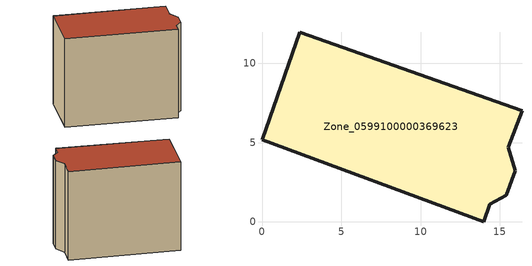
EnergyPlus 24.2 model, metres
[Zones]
Zone_0599100000369623
 floor ground (C_G): 15.42,1.68 14.37,1.12 13.98,0 0,5.18 2.39,11.98 16.4,7 15.54,4.71 15.98,3.23 z0
 wall outside (C_F): 16.4,7 2.39,11.98 0,5.18 13.98,0 14.37,1.12 15.42,1.68 15.98,3.23 15.54,4.71 16.4,7 z0:12.55
 roof outside (C_R): 15.98,3.23 15.54,4.71 16.4,7 2.39,11.98 0,5.18 13.98,0 14.37,1.12 15.42,1.68 z12.55
[BUILDING]
Pand.0599100000369623: North Axis=0; Terrain=City; Loads Convergence Tolerance Value=0.04; Temperature Convergence Tolerance Value=0.4; Solar Distribution=FullExterior; Maximum Number of Warmup Days=25; Minimum Number of Warmup Days=1
[Site:Location]
Rotterdam.The.Hague.AP_ZH_NLD Design_Conditions: Latitude=51.96; Longitude=4.45; Time Zone=1; Elevation=-4.5
[SITE:GROUNDTEMPERATURE:BUILDINGSURFACE]
18, 18, 18, 18, 18, 18, 18, 18, 18, 18, 18, 18
[MATERIAL] Thermal Absorptance=0.9; Solar Absorptance=0.7; Visible Absorptance=0.7
Name | Roughness | Thickness | Conductivity | Density | Specific Heat
G.TI.1946 | MediumSmooth | 0.15 | 1 | 540 | 1210
F.TI.1946 | Rough | 0.3 | 0.857143 | 1920 | 840
R.TI.1946 | MediumRough | 0.2 | 0.1 | 1500 | 1000
[CONSTRUCTION]
C_G: G.TI.1946
C_F: F.TI.1946
C_R: R.TI.1946
[ZONE]
Zone_0599100000369623: Type=1; Multiplier=1; Ceiling Height=Autocalculate; Volume=Autocalculate; Floor Area=autocalculate; Part of Total Floor Area=Yes
[ZONEINFILTRATION:DESIGNFLOWRATE]
Infil_Zone_0599100000369623: Zone or ZoneList or Space or SpaceList=Zone_0599100000369623; Schedule=AlwaysOn; Design Flow Rate Calculation Method=Flow/Area; Flow Rate per Floor Area=0.003; Constant Term Coefficient=1; Temperature Term Coefficient=0; Velocity Term Coefficient=0; Velocity Squared Term Coefficient=0
[HVACTEMPLATE:ZONE:IDEALLOADSAIRSYSTEM]
Zone_0599100000369623: Maximum Heating Supply Air Temperature=50; Minimum Cooling Supply Air Temperature=13; Maximum Heating Supply Air Humidity Ratio=0.0156; Minimum Cooling Supply Air Humidity Ratio=0.0077; Heating Limit=NoLimit; Cooling Limit=NoLimit; Dehumidification Control Type=ConstantSensibleHeatRatio; Cooling Sensible Heat Ratio=0.7; Dehumidification Setpoint=60; Humidification Control Type=None; Humidification Setpoint=30; Outdoor Air Method=None; Outdoor Air Flow Rate per Person=0.00944; Outdoor Air Flow Rate per Zone Floor Area=0; Outdoor Air Flow Rate per Zone=0; Demand Controlled Ventilation Type=None; Outdoor Air Economizer Type=NoEconomizer; Heat Recovery Type=None; Sensible Heat Recovery Effectiveness=0.7; Latent Heat Recovery Effectiveness=0.65
[ZONECONTROL:THERMOSTAT]
ThermostatControl_Zone_0599100000369623: Zone or ZoneList=Zone_0599100000369623; Control Type Schedule=DualSetpointControlType; Control 1=Thermostat_Zone_0599100000369623; Temperature Difference Between Cutout And Setpoint=0
[THERMOSTATSETPOINT:DUALSETPOINT]
Thermostat_Zone_0599100000369623: Heating Setpoint Temperature Schedule=HeatingSetpoint_Zone_0599100000369623; Cooling Setpoint Temperature Schedule=CoolingSetpoint_Zone_0599100000369623
[SCHEDULE:COMPACT]
HeatingSetpoint_Zone_0599100000369623: Through: 12/31, For: AllDays, Until: 24:00, 21
CoolingSetpoint_Zone_0599100000369623: Through: 12/31, For: AllDays, Until: 24:00, 24
DualSetpointControlType: Through: 12/31, For: AllDays, Until: 24:00, 4
AlwaysOn: Through: 12/31, For: AllDays, Until: 24:00, 1
